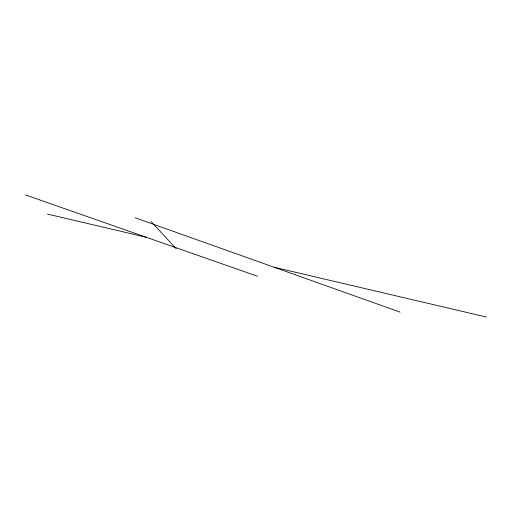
<?xml version="1.0" encoding="UTF-8"?>
<svg xmlns="http://www.w3.org/2000/svg" width="512" height="512" viewBox="0 0 512 512"><rect width="100%" height="100%" fill="white"/><g stroke="black" fill="none" stroke-linecap="round" stroke-linejoin="round"><path stroke-width="0.77" d="M47.488 214.099L146.323 237.28M274.112 267.251L486.4 317.043M25.6 194.957L257.504 276.262M135.104 217.747L400.083 312.115M151.142 221.613L176.179 248.659"/></g></svg>
